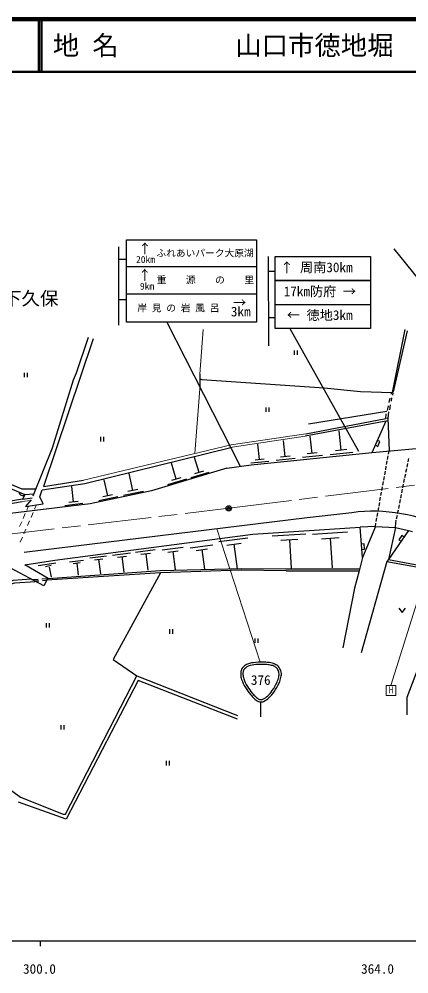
# Model space of a CAD drawing. Units: millimetres, scale not verified. Extents: x 40000 to 680000, y 20000 to 380000.
# Drawn here: x 363982 to 437948, y 198715 to 380000 of the extents above; entities that cross this region are included whole.
import ezdxf
from ezdxf.enums import TextEntityAlignment as Align

# ---------------------------------------------------------------- set-up
doc = ezdxf.new("R2010")
doc.units = ezdxf.units.MM
doc.header["$LTSCALE"] = 1000
doc.header["$PDMODE"] = 32
doc.header["$PDSIZE"] = 500
doc.linetypes.add('CHAIN', pattern=[18.5, 12, -1.5, 3.5, -1.5])
for name, color, linetype, lineweight in [('M-BGD', 7, 'Continuous', 25), ('M-BMK', 2, 'CHAIN', 13), ('M-BMK-HTXT', 7, 'Continuous', 13), ('M-BMK-SRVR', 3, 'Continuous', 25), ('M-STR-STRC', 7, 'Continuous', 25), ('M-TTL', 2, 'Continuous', 140), ('M-TTL-BAND', 7, 'Continuous', 25), ('M-TTL-LINE', 7, 'Continuous', 50)]:
    doc.layers.add(name, color=color, linetype=linetype, lineweight=lineweight)
doc.layers.add('M-TTL-TXT', color=7, linetype='Continuous')
doc.styles.add('ＭＳ ゴシック', font='')
doc.styles.add('ＭＳ 明朝', font='')
doc.styles.get('ＭＳ ゴシック').set_extended_font_data('MS Gothic')
doc.styles.get('ＭＳ 明朝').set_extended_font_data('MS Mincho')

msp = doc.modelspace()

# ---------------------------------------------------------------- linework, layer by layer
at = {"layer": 'M-BGD'}
for p, q in [((382847, 326745), (384371, 326743)), ((437203, 321070), (434747, 309132)), ((378021, 319292), (368623, 291268)), ((377089, 319546), (374803, 312773)), ((437626, 320816), (435001, 309471)), ((416172, 317065), (416172, 316225)), ((416802, 316225), (416802, 317065)), ((364972, 312859), (364972, 312019)), ((365602, 312019), (365602, 312859)), ((374803, 312773), (374211, 311418)), ((398256, 312604), (398256, 309810)), ((374211, 311418), (370231, 298549)), ((398256, 311672), (398679, 311588)), ((398679, 311588), (421878, 309979)), ((421878, 309979), (428736, 309302)), ((428736, 309302), (434747, 309132)), ((434747, 309132), (434578, 309048)), ((434578, 309048), (434578, 308794)), ((435001, 309471), (434747, 309132)), ((434747, 309132), (434917, 309048)), ((434917, 309048), (434832, 308624)), ((433985, 306592), (433816, 305661)), ((434324, 308032), (434155, 307185)), ((434409, 306762), (434239, 305830)), ((434663, 308116), (434578, 307439)), ((410773, 306268), (410773, 305428)), ((411403, 305428), (411403, 306268)), ((433745, 305493), (418883, 303068)), ((433552, 304156), (433647, 305068)), ((434070, 305407), (433921, 304202)), ((433941, 303746), (418260, 300798)), ((418391, 301272), (433552, 304156)), ((430974, 297707), (433658, 303693)), ((433921, 304202), (433552, 304156)), ((433921, 304202), (434190, 297999)), ((425102, 298132), (424703, 301806)), ((409619, 296357), (409303, 299266)), ((414489, 296944), (414156, 300008)), ((419581, 297538), (419229, 300783)), ((432453, 299784), (431997, 299989)), ((432044, 298872), (432453, 299784)), ((370231, 298549), (366591, 289405)), ((420536, 297642), (418627, 297435)), ((427334, 297719), (423012, 297249)), ((426183, 298250), (424022, 298015)), ((431588, 299076), (432044, 298872)), ((434078, 297388), (434190, 297999)), ((393795, 292635), (392887, 295676)), ((398130, 293894), (397276, 296757)), ((411386, 296030), (407964, 295658)), ((410475, 296450), (408764, 296264)), ((416350, 296599), (412745, 296207)), ((415390, 297042), (413588, 296846)), ((421552, 297173), (417735, 296758)), ((433720, 295420), (433845, 296109)), ((433899, 296404), (434025, 297093)), ((437596, 294938), (437734, 295624)), ((437794, 295918), (437932, 296604)), ((385552, 290489), (384872, 293703)), ((399965, 293892), (396597, 292887)), ((398972, 294146), (397288, 293643)), ((433361, 293453), (433487, 294141)), ((433541, 294437), (433666, 295125)), ((437398, 293958), (437536, 294644)), ((368623, 291268), (376213, 292463)), ((380798, 289459), (380147, 292539)), ((395744, 292632), (392166, 291565)), ((394689, 292902), (392900, 292368)), ((433003, 291485), (433128, 292174)), ((433182, 292469), (433308, 293158)), ((437002, 291997), (437141, 292683)), ((437200, 292977), (437339, 293664)), ((374311, 288327), (373956, 291257)), ((387562, 290322), (383781, 289522)), ((386497, 290689), (384607, 290289)), ((432644, 289518), (432770, 290206)), ((432824, 290501), (432949, 291190)), ((436607, 290037), (436745, 290723)), ((436805, 291017), (436943, 291703)), ((365082, 289720), (366769, 289852)), ((375173, 288432), (373449, 288223)), ((382725, 289299), (379101, 288532)), ((381704, 289651), (379892, 289268)), ((432465, 288534), (432591, 289222)), ((436211, 288076), (436350, 288762)), ((436409, 289056), (436548, 289743)), ((376097, 288019), (372650, 287602)), ((432107, 286566), (432232, 287255)), ((432286, 287550), (432411, 288239)), ((435816, 286116), (435954, 286802)), ((436014, 287096), (436152, 287782)), ((431748, 284599), (431874, 285287)), ((431927, 285582), (432053, 286271)), ((435459, 284349), (435559, 284841)), ((435618, 285135), (435756, 285822)), ((431583, 283692), (428671, 283542)), ((429159, 277806), (428671, 283542)), ((431583, 283692), (429159, 277806)), ((431583, 283692), (431694, 284303)), ((435427, 283447), (434070, 277382)), ((437867, 282920), (434070, 277382)), ((435427, 283447), (435459, 284349)), ((401883, 280785), (407398, 281508)), ((412026, 281890), (418394, 282297)), ((413679, 281037), (416863, 281240)), ((415271, 281139), (415616, 275726)), ((419648, 282230), (426294, 282655)), ((421373, 281339), (424697, 281552)), ((423035, 281445), (423396, 275796)), ((436606, 281966), (436041, 281141)), ((436041, 281141), (436453, 280858)), ((437019, 281683), (436606, 281966)), ((386089, 278815), (389784, 279299)), ((391117, 279243), (395094, 279764)), ((396413, 279639), (400762, 280210)), ((397586, 279130), (399760, 279415)), ((398673, 279272), (399158, 275576)), ((403370, 280139), (406127, 280500)), ((404749, 280319), (405363, 275632)), ((429445, 280339), (428947, 280297)), ((429032, 279300), (429530, 279343)), ((429530, 279343), (429445, 280339)), ((377404, 277682), (380591, 278100)), ((378263, 277309), (379857, 277518)), ((379060, 277413), (379415, 274704)), ((381704, 278225), (385137, 278675)), ((382630, 277823), (384347, 278048)), ((383488, 277935), (383871, 275017)), ((387086, 278382), (388933, 278624)), ((388009, 278503), (388421, 275363)), ((392189, 278776), (394178, 279037)), ((393184, 278907), (393627, 275526)), ((429159, 277806), (428482, 275266)), ((434070, 277382), (433731, 277044)), ((434070, 277382), (440166, 276282)), ((367619, 276244), (370931, 276771)), ((369012, 276092), (370065, 276291)), ((369679, 275928), (370077, 274056)), ((373530, 276935), (376188, 277284)), ((374247, 276624), (375576, 276798)), ((374911, 276711), (375207, 274452)), ((414599, 275639), (428583, 275643)), ((433731, 277044), (428905, 259687)), ((433731, 277044), (440081, 275858)), ((368287, 273724), (369490, 273806)), ((414669, 275253), (428482, 275266)), ((428482, 275266), (427635, 271964)), ((366385, 273595), (367588, 273677)), ((366873, 273333), (367719, 273377)), ((368418, 273412), (369264, 273455)), ((427635, 271964), (425434, 260618)), ((436036, 268165), (436666, 267325)), ((436666, 267325), (437296, 268165)), ((369104, 265339), (369104, 264499)), ((369734, 264499), (369734, 265339)), ((442706, 264767), (437541, 251220)), ((392497, 264139), (392497, 263299)), ((393127, 263299), (393127, 264139)), ((408729, 262399), (408729, 261559)), ((409359, 261559), (409359, 262399)), ((381831, 258417), (386318, 255284)), ((372771, 229038), (386318, 255284)), ((386572, 254438), (372941, 228106)), ((386318, 255284), (405453, 247749)), ((405453, 247072), (386572, 254438)), ((437541, 251220), (437541, 247918)), ((340767, 249781), (364220, 232255)), ((371903, 245945), (371903, 245105)), ((372533, 245105), (372533, 245945)), ((391897, 239147), (391897, 238307)), ((392527, 238307), (392527, 239147)), ((364220, 232255), (372348, 229038)), ((372941, 228106), (363881, 231324)), ((372348, 229038), (372771, 229038))]:
    msp.add_line(p, q, dxfattribs=at)
at = {"layer": 'M-BGD', "lineweight": 13}
for p, q in [((443634, 282612), (434531, 253487)), ((433617, 253487), (435447, 253487)), ((433617, 251562), (433617, 253487)), ((435447, 253487), (435447, 251562)), ((435447, 251562), (433617, 251562))]:
    msp.add_line(p, q, dxfattribs=at)
at = {"layer": 'M-BGD'}
for points in [[(367135, 290771), (364592, 290742), (359922, 292673), (349276, 294025), (335006, 294077), (320717, 298528), (320171, 298567), (323488, 324918)], [(319946, 297673), (334803, 293143), (349758, 293301), (359579, 292011), (365082, 289720)], [(366267, 288736), (365226, 287449), (368538, 287952), (367917, 289263), (368385, 290620), (376456, 291836), (404421, 298722)], [(403412, 294711), (408005, 295400), (430974, 297707), (439319, 298464), (441814, 298683)], [(403412, 294711), (389115, 290446), (377479, 287985), (334547, 282787), (316200, 280847), (315544, 280227), (301298, 279212), (293388, 278717)], [(364608, 288881), (357831, 287689), (345710, 285595), (334423, 283998), (334476, 283559), (348361, 285613), (364562, 288429)], [(365082, 289720), (365006, 289576), (364608, 288881), (366442, 289123)], [(425964, 286112), (418657, 285322), (364954, 278741)], [(365092, 276355), (370743, 277257), (408336, 282185), (428671, 283542)], [(431583, 283692), (435427, 283447), (437867, 282920), (438642, 282716)], [(369264, 273455), (368673, 272370), (362254, 275806)], [(390819, 274852), (369264, 273455), (369490, 273806), (365092, 276355)], [(369490, 273806), (390772, 275301), (406160, 275679), (414599, 275639)], [(414669, 275253), (406099, 275353), (390819, 274852), (381831, 258417)], [(366286, 273648), (362868, 273415), (361674, 272971), (361042, 272620), (360569, 272402), (360118, 271683), (360141, 271098), (361148, 272128), (362049, 272631), (363172, 272959), (367038, 273245)]]:
    msp.add_lwpolyline(points, dxfattribs=at)
for centre, radius, start, end in [((364626, 290174), 644, 179.67139, 315.12782), ((431168, 255352), 31197, 64.93695, 99.60192)]:
    msp.add_arc(centre, radius, start, end, dxfattribs=at)
at = {"layer": 'M-BMK'}
for p, q in [((403759, 287119), (468275, 295112)), ((303611, 275309), (403759, 287119))]:
    msp.add_line(p, q, dxfattribs=at)
at = {"layer": 'M-BMK-HTXT'}
for p, q in [((398256, 312604), (398883, 321073)), ((397312, 297524), (398256, 309810)), ((404211, 299179), (418391, 301272)), ((404211, 299179), (376213, 292463)), ((404421, 298722), (418260, 300798)), ((364562, 288429), (366134, 288571)), ((365436, 286764), (365768, 287531)), ((366925, 286939), (367284, 287762)), ((364761, 285204), (365158, 286121)), ((365566, 283822), (365966, 284739)), ((366246, 285380), (366646, 286297)), ((364087, 283643), (364484, 284561)), ((364887, 282264), (365286, 283180)), ((364207, 280706), (364607, 281622))]:
    msp.add_line(p, q, dxfattribs=at)
at = {"layer": 'M-BMK-SRVR'}
msp.add_line((468275, 295112), (435171, 336395), dxfattribs=at)
msp.add_circle((403759, 287119), 500, dxfattribs=at)
msp.add_point((403759, 287119), dxfattribs=at)
at = {"layer": 'M-STR-STRC'}
for p, q in [((382847, 336734), (382847, 321917)), ((384371, 334363), (382847, 334363)), ((411266, 334934), (411295, 317938)), ((384371, 333008), (409009, 333008)), ((412569, 332081), (411271, 332083)), ((384371, 327844), (409009, 327844)), ((412580, 325811), (430683, 325811)), ((411286, 323331), (412584, 323322)), ((392015, 322487), (405950, 295092)), ((415386, 321240), (428397, 297956)), ((379427, 300655), (379427, 299815)), ((380057, 299815), (380057, 300655)), ((409876, 247546), (409876, 250376))]:
    msp.add_line(p, q, dxfattribs=at)
at = {"layer": 'M-STR-STRC', "lineweight": 13}
msp.add_line((409757, 257919), (401507, 283220), dxfattribs=at)
at = {"layer": 'M-STR-STRC'}
for points in [[(384371, 338088), (409009, 338088), (409009, 322487), (384371, 322487)], [(412565, 334956), (430683, 334956), (430683, 321240), (412587, 321240)], [(412572, 330382), (413011, 330382), (430683, 330382)]]:
    msp.add_lwpolyline(points, close=True, dxfattribs=at)
for points in [[(408835, 257851), (409599, 257934), (410035, 257910), (410802, 257872), (411176, 257853), (411389, 257849), (411754, 257766), (412147, 257677), (412381, 257632), (412727, 257428), (413005, 257264), (413153, 257139), (413341, 256878), (413561, 256571), (413654, 256361), (413721, 255989), (413788, 255623), (413746, 255404), (413679, 255037), (413598, 254593), (413503, 254351), (413320, 253938), (413015, 253251), (412801, 252880), (412368, 252266), (412047, 251812), (411850, 251561), (411437, 251188), (411063, 250850), (410845, 250640), (410379, 250447), (410248, 250393), (410162, 250391), (410020, 250384), (409788, 250372), (409646, 250349), (409427, 250426), (409058, 250556), (408898, 250740), (408602, 250997), (408298, 251262), (408160, 251447), (407904, 251759), (407496, 252257), (407262, 252538), (406931, 253091), (406588, 253666), (406391, 253997), (406191, 254636), (406083, 254979), (406057, 255186), (406043, 255545), (406031, 255852), (406006, 256038), (406106, 256328), (406224, 256666), (406359, 256839), (406614, 257089), (406845, 257315), (407013, 257412), (407312, 257534), (407875, 257762), (408231, 257785), (408835, 257851)], [(408921, 257437), (409644, 257514), (410056, 257487), (410781, 257449), (411126, 257431), (411323, 257428), (411660, 257352), (412002, 257274), (412206, 257235), (412508, 257057), (412726, 256928), (412842, 256830), (412989, 256626), (413166, 256379), (413241, 256210), (413295, 255912), (413351, 255605), (413315, 255421), (413260, 255114), (413186, 254708), (413098, 254487), (412931, 254110), (412640, 253453), (412435, 253098), (412021, 252511), (411721, 252087), (411537, 251852), (411151, 251504), (410820, 251204), (410627, 251018), (410214, 250847), (410135, 250814), (410083, 250813), (409998, 250809), (409832, 250800), (409730, 250784), (409573, 250839), (409263, 250948), (409129, 251102), (408882, 251318), (408599, 251565), (408470, 251736), (408232, 252027), (407839, 252507), (407614, 252777), (407296, 253309), (406972, 253850), (406787, 254162), (406598, 254763), (406504, 255065), (406481, 255246), (406468, 255562), (406458, 255806), (406439, 255954), (406519, 256185), (406611, 256449), (406716, 256585), (406916, 256781), (407101, 256961), (407235, 257038), (407474, 257136), (408009, 257353), (408347, 257376), (408921, 257437)]]:
    msp.add_open_spline(points, degree=3, knots=[0, 0, 0, 0, 1, 1, 1, 2, 2, 2, 3, 3, 3, 4, 4, 4, 5, 5, 5, 6, 6, 6, 7, 7, 7, 8, 8, 8, 9, 9, 9, 10, 10, 10, 11, 11, 11, 12, 12, 12, 13, 13, 13, 14, 14, 14, 15, 15, 15, 16, 16, 16, 17, 17, 17, 18, 18, 18, 19, 19, 19, 20, 20, 20, 21, 21, 21, 21], dxfattribs=at)
at = {"layer": 'M-TTL'}
msp.add_line((680000, 380000), (40000, 380000), dxfattribs=at)
at = {"layer": 'M-TTL-BAND'}
for p, q in [((40000, 205000), (579000, 205000)), ((368000, 205000), (368000, 204000))]:
    msp.add_line(p, q, dxfattribs=at)
at = {"layer": 'M-TTL-LINE'}
for p, q in [((367750, 380000), (367750, 370000)), ((368250, 380000), (368250, 370000)), ((40000, 370000), (680000, 370000))]:
    msp.add_line(p, q, dxfattribs=at)

# ---------------------------------------------------------------- texts
at = {"layer": 'M-BGD', "style": 'ＭＳ 明朝'}
msp.add_text('H', height=1320, dxfattribs=at).set_placement((434106, 251594), align=Align.BOTTOM_LEFT)
at = {"layer": 'M-BMK-HTXT', "style": 'ＭＳ ゴシック'}
msp.add_text('字下久保', height=2566, dxfattribs=at).set_placement((357440, 324921), align=Align.BOTTOM_LEFT)
at = {"layer": 'M-STR-STRC', "style": 'ＭＳ ゴシック'}
for s, height, p in [('↑', 1833, (386614, 334970)), ('ふれあいパーク大原湖', 1320, (390027, 334519)), ('20km', 1320, (386175, 333307)), ('↑ 周南30km', 1833, (413537, 331399)), ('↑', 1833, (386575, 329954)), ('9km', 1320, (386913, 328234)), ('重\u3000\u3000源\u3000\u3000の\u3000\u3000里', 1320, (390087, 329425)), ('17km防府 →', 1833, (414189, 326838)), ('→', 1833, (404598, 324702)), ('岸 見 の 岩 風 呂', 1320, (386414, 324093)), ('3km', 1833, (404163, 323003)), ('← 徳地3km', 1833, (414781, 322335)), ('376', 1833, (407963, 253043))]:
    msp.add_text(s, height=height, dxfattribs=at).set_placement(p, align=Align.BOTTOM_LEFT)
at = {"layer": 'M-TTL-BAND', "style": 'ＭＳ ゴシック'}
for s, p in [('300.0', (367844, 198195)), ('364.0', (432000, 198195))]:
    msp.add_text(s, height=1833, dxfattribs=at).set_placement(p, align=Align.BOTTOM_CENTER)
at = {"layer": 'M-TTL-TXT', "style": 'ＭＳ ゴシック'}
for s, p in [('地 名', (370380, 375000)), ('山口市徳地堀', (405024, 375000))]:
    msp.add_text(s, height=3666, dxfattribs=at).set_placement(p, align=Align.MIDDLE_LEFT)

doc.saveas('drawing.dxf')
